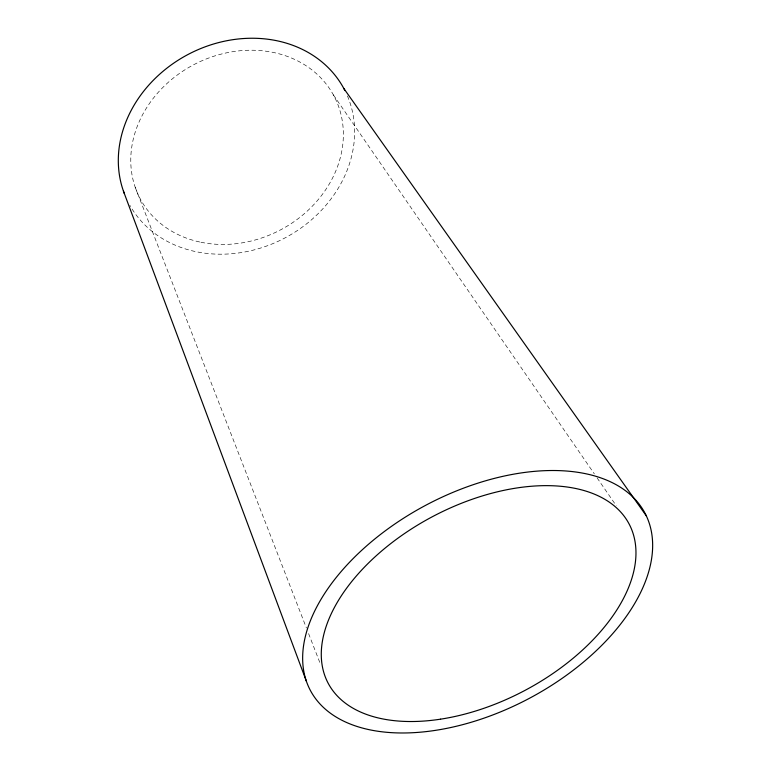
<?xml version="1.0" encoding="UTF-8"?>
<svg xmlns="http://www.w3.org/2000/svg" width="771" height="771" viewBox="0 0 771 771"><rect width="100%" height="100%" fill="white"/><g stroke="black" fill="none" stroke-linecap="round" stroke-linejoin="round"><path stroke-width="0.58" stroke-dasharray="3.85 2.89" d="M333.361 94.881L594.345 473.895M597.082 477.866L616.212 505.651M135.195 187.237L306.424 628.008M308.602 633.617L320.794 665.026M347.413 95.912A121.905 103.738 -27.9 0 1 282.302 239.299A121.905 103.738 -27.9 0 1 129.827 205.259M200.913 242.248A109.665 93.291 -27.9 0 0 341.707 117.693A109.665 93.291 -27.9 0 0 168.56 82.073A109.665 93.291 -27.9 0 0 200.913 242.248"/><path stroke-width="1.16" d="M343.827 88.492L646.339 515.886A189.329 109.549 -27.9 0 1 433.659 730.629A189.329 109.549 -27.9 0 1 352.973 558.724A189.329 109.549 -27.9 0 1 646.339 515.886M123.456 191.198L306.338 681.092M124.276 193.415A121.905 103.738 -27.9 0 1 194.427 51.3A121.905 103.738 -27.9 0 1 344.916 90.573M440.559 719.17A170.237 98.409 -27.9 0 0 629.878 525.494A170.237 98.409 -27.9 0 0 365.454 566.087A170.237 98.409 -27.9 0 0 440.559 719.17"/></g></svg>
